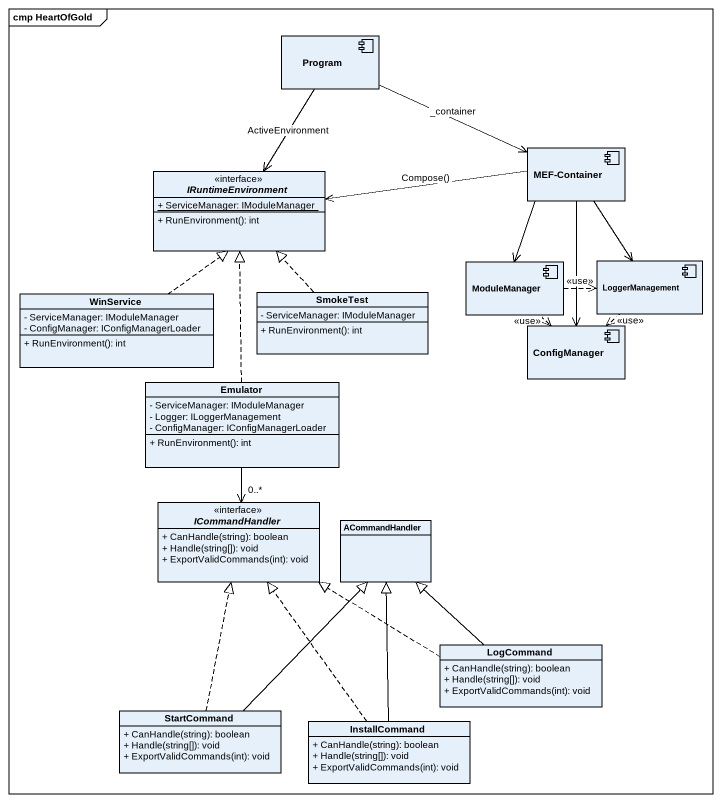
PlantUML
@startuml
mainframe cmp HeartOfGold
allowmixing
hide circle
hide empty members
skinparam classAttributeIconSize 0
component Program
component "MEF-Container" as MEF_Container
interface IRuntimeEnvironment {
  {static} + ServiceManager: IModuleManager
  + RunEnvironment(): int
}
component ModuleManager
component LoggerManagement
class WinService {
  - ServiceManager: IModuleManager
  - ConfigManager: IConfigManagerLoader
  + RunEnvironment(): int
}
class SmokeTest {
  - ServiceManager: IModuleManager
  + RunEnvironment(): int
}
component ConfigManager
class Emulator {
  - ServiceManager: IModuleManager
  - Logger: ILoggerManagement
  - ConfigManager: IConfigManagerLoader
  + RunEnvironment(): int
}
interface ICommandHandler {
  + CanHandle(string): boolean
  + Handle(string[]): void
  + ExportValidCommands(int): void
}
class ACommandHandler
class LogCommand {
  + CanHandle(string): boolean
  + Handle(string[]): void
  + ExportValidCommands(int): void
}
class StartCommand {
  + CanHandle(string): boolean
  + Handle(string[]): void
  + ExportValidCommands(int): void
}
class InstallCommand {
  + CanHandle(string): boolean
  + Handle(string[]): void
  + ExportValidCommands(int): void
}
Program -right-> MEF_Container : _container
Program --> IRuntimeEnvironment : ActiveEnvironment
MEF_Container -left-> IRuntimeEnvironment : Compose()
MEF_Container --> ModuleManager
MEF_Container --> LoggerManagement
MEF_Container --> ConfigManager
ModuleManager .right.> LoggerManagement : <<use>>
ModuleManager ..> ConfigManager : <<use>>
LoggerManagement ..> ConfigManager : <<use>>
WinService .up.|> IRuntimeEnvironment
SmokeTest .up.|> IRuntimeEnvironment
Emulator .up.|> IRuntimeEnvironment
Emulator --> "0..*" ICommandHandler
LogCommand .left.|> ICommandHandler
LogCommand -up-|> ACommandHandler
StartCommand .up.|> ICommandHandler
StartCommand -up-|> ACommandHandler
InstallCommand .up.|> ICommandHandler
InstallCommand -up-|> ACommandHandler
@enduml
